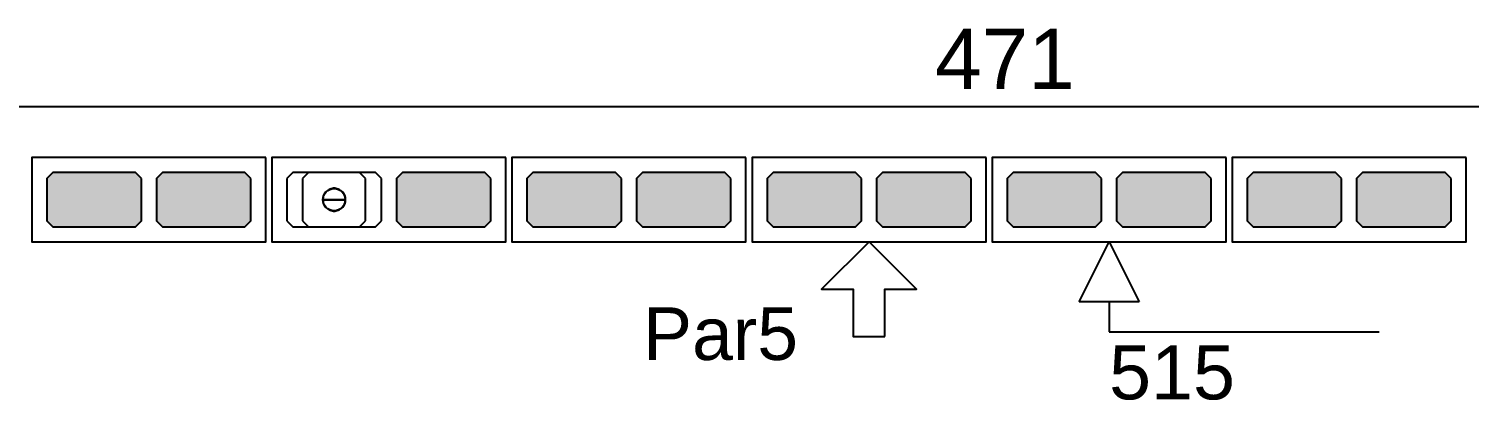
# Model space of a CAD drawing. Extents: x 0 to 119, y 0 to 84.
# Drawn here: x 19.224 to 24.024, y 65.099 to 66.335 of the extents above; entities that cross this region are included whole.
import ezdxf

# ---------------------------------------------------------------- set-up
doc = ezdxf.new("R2010")
doc.units = 0
doc.header["$MEASUREMENT"] = 0
doc.linetypes.add('ESTILO_TQS_0003', pattern=[1.5, 0.5, -0.4, 0.1, -0.5])
doc.linetypes.add('ESTILO_TQS_0005', pattern=[0.4, 0.3, -0.1])
for name, color, linetype in [('20', 1, 'CONTINUOUS'), ('27', 250, 'CONTINUOUS'), ('3', 7, 'CONTINUOUS'), ('35', 255, 'CONTINUOUS'), ('9', 8, 'CONTINUOUS')]:
    doc.layers.add(name, color=color, linetype=linetype)
doc.styles.add('TQS_ARIAL', font='arial.ttf')

msp = doc.modelspace()

# ---------------------------------------------------------------- linework, layer by layer
at = {"layer": '20', "color": 1, "linetype": 'Continuous'}
for p, q in [((22.72366, 65.42668), (22.82366, 65.62668)), ((22.82366, 65.62668), (22.92366, 65.42668)), ((22.92366, 65.42668), (22.72366, 65.42668)), ((22.82366, 65.42668), (22.82366, 65.32668)), ((22.82366, 65.32668), (23.72366, 65.32668))]:
    msp.add_line(p, q, dxfattribs=at)
at = {"layer": '27', "color": 250, "linetype": 'ESTILO_TQS_0005'}
for points in [[(19.59866, 65.83668), (19.57866, 65.85668), (19.30366, 65.85668), (19.28366, 65.83668), (19.28366, 65.69668), (19.30366, 65.67668), (19.57866, 65.67668), (19.59866, 65.69668), (19.59866, 65.83668)], [(19.96366, 65.83668), (19.94366, 65.85668), (19.66866, 65.85668), (19.64866, 65.83668), (19.64866, 65.69668), (19.66866, 65.67668), (19.94366, 65.67668), (19.96366, 65.69668), (19.96366, 65.83668)], [(20.39866, 65.83668), (20.37866, 65.85668), (20.10366, 65.85668), (20.08366, 65.83668), (20.08366, 65.69668), (20.10366, 65.67668), (20.37866, 65.67668), (20.39866, 65.69668), (20.39866, 65.83668)], [(20.76366, 65.83668), (20.74366, 65.85668), (20.46866, 65.85668), (20.44866, 65.83668), (20.44866, 65.69668), (20.46866, 65.67668), (20.74366, 65.67668), (20.76366, 65.69668), (20.76366, 65.83668)], [(21.19866, 65.83668), (21.17866, 65.85668), (20.90366, 65.85668), (20.88366, 65.83668), (20.88366, 65.69668), (20.90366, 65.67668), (21.17866, 65.67668), (21.19866, 65.69668), (21.19866, 65.83668)], [(21.56366, 65.83668), (21.54366, 65.85668), (21.26866, 65.85668), (21.24866, 65.83668), (21.24866, 65.69668), (21.26866, 65.67668), (21.54366, 65.67668), (21.56366, 65.69668), (21.56366, 65.83668)], [(21.99866, 65.83668), (21.97866, 65.85668), (21.70366, 65.85668), (21.68366, 65.83668), (21.68366, 65.69668), (21.70366, 65.67668), (21.97866, 65.67668), (21.99866, 65.69668), (21.99866, 65.83668)], [(22.36366, 65.83668), (22.34366, 65.85668), (22.06866, 65.85668), (22.04866, 65.83668), (22.04866, 65.69668), (22.06866, 65.67668), (22.34366, 65.67668), (22.36366, 65.69668), (22.36366, 65.83668)], [(22.79866, 65.83668), (22.77866, 65.85668), (22.50366, 65.85668), (22.48366, 65.83668), (22.48366, 65.69668), (22.50366, 65.67668), (22.77866, 65.67668), (22.79866, 65.69668), (22.79866, 65.83668)], [(23.16366, 65.83668), (23.14366, 65.85668), (22.86866, 65.85668), (22.84866, 65.83668), (22.84866, 65.69668), (22.86866, 65.67668), (23.14366, 65.67668), (23.16366, 65.69668), (23.16366, 65.83668)], [(23.59866, 65.83668), (23.57866, 65.85668), (23.30366, 65.85668), (23.28366, 65.83668), (23.28366, 65.69668), (23.30366, 65.67668), (23.57866, 65.67668), (23.59866, 65.69668), (23.59866, 65.83668)], [(23.96366, 65.83668), (23.94366, 65.85668), (23.66866, 65.85668), (23.64866, 65.83668), (23.64866, 65.69668), (23.66866, 65.67668), (23.94366, 65.67668), (23.96366, 65.69668), (23.96366, 65.83668)]]:
    msp.add_lwpolyline(points, dxfattribs=at)
at = {"layer": '3', "color": 7, "linetype": 'Continuous'}
for p, q in [((20.15616, 65.85668), (20.13616, 65.83668)), ((20.32616, 65.85668), (20.15616, 65.85668)), ((20.34616, 65.83668), (20.32616, 65.85668)), ((20.13616, 65.83668), (20.13616, 65.69668)), ((20.34616, 65.69668), (20.34616, 65.83668)), ((20.13616, 65.69668), (20.15616, 65.67668)), ((20.15616, 65.67668), (20.32616, 65.67668)), ((20.32616, 65.67668), (20.34616, 65.69668))]:
    msp.add_line(p, q, dxfattribs=at)
for points in [[(20.01366, 65.90668), (19.23366, 65.90668), (19.23366, 65.62668), (20.01366, 65.62668), (20.01366, 65.90668)], [(20.81366, 65.90668), (20.03366, 65.90668), (20.03366, 65.62668), (20.81366, 65.62668), (20.81366, 65.90668)], [(21.61366, 65.90668), (20.83366, 65.90668), (20.83366, 65.62668), (21.61366, 65.62668), (21.61366, 65.90668)], [(22.41366, 65.90668), (21.63366, 65.90668), (21.63366, 65.62668), (22.41366, 65.62668), (22.41366, 65.90668)], [(23.21366, 65.90668), (22.43366, 65.90668), (22.43366, 65.62668), (23.21366, 65.62668), (23.21366, 65.90668)], [(24.01366, 65.90668), (23.23366, 65.90668), (23.23366, 65.62668), (24.01366, 65.62668), (24.01366, 65.90668)], [(20.24176, 65.76668), (20.241757, 65.766619), (20.241748, 65.766559), (20.241732, 65.7665), (20.241711, 65.766443), (20.241685, 65.766389), (20.241652, 65.766337), (20.241615, 65.766289), (20.241573, 65.766245), (20.241527, 65.766206), (20.241477, 65.766171), (20.241424, 65.766141), (20.241368, 65.766117), (20.24131, 65.766099), (20.241251, 65.766087), (20.24119, 65.766081), (20.24113, 65.766081), (20.241069, 65.766087), (20.24101, 65.766099), (20.240952, 65.766117), (20.240896, 65.766141), (20.240843, 65.766171), (20.240793, 65.766206), (20.240747, 65.766245), (20.240705, 65.766289), (20.240668, 65.766337), (20.240635, 65.766389), (20.240609, 65.766443), (20.240588, 65.7665), (20.240572, 65.766559), (20.240563, 65.766619), (20.24056, 65.76668), (20.27896, 65.76668), (20.278766, 65.770504), (20.278186, 65.774289), (20.277226, 65.777996), (20.275897, 65.781587), (20.27421, 65.785024), (20.272185, 65.788274), (20.269841, 65.791302), (20.267203, 65.794077), (20.264298, 65.796571), (20.261155, 65.798759), (20.257807, 65.800617), (20.254288, 65.802127), (20.250635, 65.803273), (20.246884, 65.804044), (20.243075, 65.804431), (20.239245, 65.804431), (20.235436, 65.804044), (20.231685, 65.803273), (20.228032, 65.802127), (20.224513, 65.800617), (20.221165, 65.798759), (20.218022, 65.796571), (20.215117, 65.794077), (20.212479, 65.791302), (20.210135, 65.788274), (20.20811, 65.785024), (20.206423, 65.781587), (20.205094, 65.777996), (20.204134, 65.774289), (20.203554, 65.770504), (20.20336, 65.76668), (20.24176, 65.76668)], [(20.24056, 65.76668), (20.240563, 65.766741), (20.240572, 65.766801), (20.240588, 65.76686), (20.240609, 65.766917), (20.240635, 65.766971), (20.240668, 65.767023), (20.240705, 65.767071), (20.240747, 65.767115), (20.240793, 65.767154), (20.240843, 65.767189), (20.240896, 65.767219), (20.240952, 65.767243), (20.24101, 65.767261), (20.241069, 65.767273), (20.24113, 65.767279), (20.24119, 65.767279), (20.241251, 65.767273), (20.24131, 65.767261), (20.241368, 65.767243), (20.241424, 65.767219), (20.241477, 65.767189), (20.241527, 65.767154), (20.241573, 65.767115), (20.241615, 65.767071), (20.241652, 65.767023), (20.241685, 65.766971), (20.241711, 65.766917), (20.241732, 65.76686), (20.241748, 65.766801), (20.241757, 65.766741), (20.24176, 65.76668), (20.20336, 65.76668), (20.203554, 65.762856), (20.204134, 65.759071), (20.205094, 65.755364), (20.206423, 65.751773), (20.20811, 65.748336), (20.210135, 65.745086), (20.212479, 65.742058), (20.215117, 65.739283), (20.218022, 65.736789), (20.221165, 65.734601), (20.224513, 65.732743), (20.228032, 65.731233), (20.231685, 65.730087), (20.235436, 65.729316), (20.239245, 65.728929), (20.243075, 65.728929), (20.246884, 65.729316), (20.250635, 65.730087), (20.254288, 65.731233), (20.257807, 65.732743), (20.261155, 65.734601), (20.264298, 65.736789), (20.267203, 65.739283), (20.269841, 65.742058), (20.272185, 65.745086), (20.27421, 65.748336), (20.275897, 65.751773), (20.277226, 65.755364), (20.278186, 65.759071), (20.278766, 65.762856), (20.27896, 65.76668), (20.24056, 65.76668)], [(22.076318, 65.310733), (22.076318, 65.468706), (22.181634, 65.468706), (22.02366, 65.62668), (21.865686, 65.468706), (21.971002, 65.468706), (21.971002, 65.310733), (22.076318, 65.310733)]]:
    msp.add_lwpolyline(points, dxfattribs=at)
msp.add_circle((20.24116, 65.76668), 0.0372, dxfattribs=at)
at = {"layer": '35', "color": 255, "linetype": 'Continuous'}
msp.add_line((27.48366, 66.075473), (17.56366, 66.075473), dxfattribs=at)
at = {"layer": '9', "color": 8, "linetype": 'Continuous'}
for points in [[(19.59866, 65.83668), (19.57866, 65.85668), (19.30366, 65.85668), (19.28366, 65.83668), (19.28366, 65.69668), (19.30366, 65.67668), (19.57866, 65.67668), (19.59866, 65.69668), (19.59866, 65.83668)], [(19.96366, 65.83668), (19.94366, 65.85668), (19.66866, 65.85668), (19.64866, 65.83668), (19.64866, 65.69668), (19.66866, 65.67668), (19.94366, 65.67668), (19.96366, 65.69668), (19.96366, 65.83668)], [(20.76366, 65.83668), (20.74366, 65.85668), (20.46866, 65.85668), (20.44866, 65.83668), (20.44866, 65.69668), (20.46866, 65.67668), (20.74366, 65.67668), (20.76366, 65.69668), (20.76366, 65.83668)], [(21.19866, 65.83668), (21.17866, 65.85668), (20.90366, 65.85668), (20.88366, 65.83668), (20.88366, 65.69668), (20.90366, 65.67668), (21.17866, 65.67668), (21.19866, 65.69668), (21.19866, 65.83668)], [(21.56366, 65.83668), (21.54366, 65.85668), (21.26866, 65.85668), (21.24866, 65.83668), (21.24866, 65.69668), (21.26866, 65.67668), (21.54366, 65.67668), (21.56366, 65.69668), (21.56366, 65.83668)], [(21.99866, 65.83668), (21.97866, 65.85668), (21.70366, 65.85668), (21.68366, 65.83668), (21.68366, 65.69668), (21.70366, 65.67668), (21.97866, 65.67668), (21.99866, 65.69668), (21.99866, 65.83668)], [(22.36366, 65.83668), (22.34366, 65.85668), (22.06866, 65.85668), (22.04866, 65.83668), (22.04866, 65.69668), (22.06866, 65.67668), (22.34366, 65.67668), (22.36366, 65.69668), (22.36366, 65.83668)], [(22.79866, 65.83668), (22.77866, 65.85668), (22.50366, 65.85668), (22.48366, 65.83668), (22.48366, 65.69668), (22.50366, 65.67668), (22.77866, 65.67668), (22.79866, 65.69668), (22.79866, 65.83668)], [(23.16366, 65.83668), (23.14366, 65.85668), (22.86866, 65.85668), (22.84866, 65.83668), (22.84866, 65.69668), (22.86866, 65.67668), (23.14366, 65.67668), (23.16366, 65.69668), (23.16366, 65.83668)], [(23.59866, 65.83668), (23.57866, 65.85668), (23.30366, 65.85668), (23.28366, 65.83668), (23.28366, 65.69668), (23.30366, 65.67668), (23.57866, 65.67668), (23.59866, 65.69668), (23.59866, 65.83668)], [(23.96366, 65.83668), (23.94366, 65.85668), (23.66866, 65.85668), (23.64866, 65.83668), (23.64866, 65.69668), (23.66866, 65.67668), (23.94366, 65.67668), (23.96366, 65.69668), (23.96366, 65.83668)]]:
    msp.add_lwpolyline(points, dxfattribs=at)
for points in [[(19.59866, 65.83668), (19.30366, 65.85668), (19.28366, 65.83668)], [(19.59866, 65.83668), (19.57866, 65.85668), (19.30366, 65.85668)], [(19.96366, 65.83668), (19.66866, 65.85668), (19.64866, 65.83668)], [(19.96366, 65.83668), (19.94366, 65.85668), (19.66866, 65.85668)], [(20.76366, 65.83668), (20.46866, 65.85668), (20.44866, 65.83668)], [(20.76366, 65.83668), (20.74366, 65.85668), (20.46866, 65.85668)], [(21.19866, 65.83668), (20.90366, 65.85668), (20.88366, 65.83668)], [(21.19866, 65.83668), (21.17866, 65.85668), (20.90366, 65.85668)], [(21.56366, 65.83668), (21.26866, 65.85668), (21.24866, 65.83668)], [(21.56366, 65.83668), (21.54366, 65.85668), (21.26866, 65.85668)], [(21.99866, 65.83668), (21.70366, 65.85668), (21.68366, 65.83668)], [(21.99866, 65.83668), (21.97866, 65.85668), (21.70366, 65.85668)], [(22.36366, 65.83668), (22.06866, 65.85668), (22.04866, 65.83668)], [(22.36366, 65.83668), (22.34366, 65.85668), (22.06866, 65.85668)], [(22.79866, 65.83668), (22.50366, 65.85668), (22.48366, 65.83668)], [(22.79866, 65.83668), (22.77866, 65.85668), (22.50366, 65.85668)], [(23.16366, 65.83668), (22.86866, 65.85668), (22.84866, 65.83668)], [(23.16366, 65.83668), (23.14366, 65.85668), (22.86866, 65.85668)], [(23.59866, 65.83668), (23.30366, 65.85668), (23.28366, 65.83668)], [(23.59866, 65.83668), (23.57866, 65.85668), (23.30366, 65.85668)], [(23.96366, 65.83668), (23.66866, 65.85668), (23.64866, 65.83668)], [(23.96366, 65.83668), (23.94366, 65.85668), (23.66866, 65.85668)], [(19.59866, 65.83668), (19.28366, 65.83668), (19.28366, 65.69668)], [(19.59866, 65.83668), (19.28366, 65.69668), (19.30366, 65.67668)], [(19.59866, 65.83668), (19.30366, 65.67668), (19.57866, 65.67668)], [(19.59866, 65.83668), (19.57866, 65.67668), (19.59866, 65.69668)], [(19.59866, 65.83668), (19.59866, 65.69668), (19.59866, 65.83668)], [(19.96366, 65.83668), (19.64866, 65.83668), (19.64866, 65.69668)], [(19.96366, 65.83668), (19.64866, 65.69668), (19.66866, 65.67668)], [(19.96366, 65.83668), (19.66866, 65.67668), (19.94366, 65.67668)], [(19.96366, 65.83668), (19.94366, 65.67668), (19.96366, 65.69668)], [(19.96366, 65.83668), (19.96366, 65.69668), (19.96366, 65.83668)], [(20.76366, 65.83668), (20.44866, 65.83668), (20.44866, 65.69668)], [(20.76366, 65.83668), (20.44866, 65.69668), (20.46866, 65.67668)], [(20.76366, 65.83668), (20.46866, 65.67668), (20.74366, 65.67668)], [(20.76366, 65.83668), (20.74366, 65.67668), (20.76366, 65.69668)], [(20.76366, 65.83668), (20.76366, 65.69668), (20.76366, 65.83668)], [(21.19866, 65.83668), (20.88366, 65.83668), (20.88366, 65.69668)], [(21.19866, 65.83668), (20.88366, 65.69668), (20.90366, 65.67668)], [(21.19866, 65.83668), (20.90366, 65.67668), (21.17866, 65.67668)], [(21.19866, 65.83668), (21.17866, 65.67668), (21.19866, 65.69668)], [(21.19866, 65.83668), (21.19866, 65.69668), (21.19866, 65.83668)], [(21.56366, 65.83668), (21.24866, 65.83668), (21.24866, 65.69668)], [(21.56366, 65.83668), (21.24866, 65.69668), (21.26866, 65.67668)], [(21.56366, 65.83668), (21.26866, 65.67668), (21.54366, 65.67668)], [(21.56366, 65.83668), (21.54366, 65.67668), (21.56366, 65.69668)], [(21.56366, 65.83668), (21.56366, 65.69668), (21.56366, 65.83668)], [(21.99866, 65.83668), (21.68366, 65.83668), (21.68366, 65.69668)], [(21.99866, 65.83668), (21.68366, 65.69668), (21.70366, 65.67668)], [(21.99866, 65.83668), (21.70366, 65.67668), (21.97866, 65.67668)], [(21.99866, 65.83668), (21.97866, 65.67668), (21.99866, 65.69668)], [(21.99866, 65.83668), (21.99866, 65.69668), (21.99866, 65.83668)], [(22.36366, 65.83668), (22.04866, 65.83668), (22.04866, 65.69668)], [(22.36366, 65.83668), (22.04866, 65.69668), (22.06866, 65.67668)], [(22.36366, 65.83668), (22.06866, 65.67668), (22.34366, 65.67668)], [(22.36366, 65.83668), (22.34366, 65.67668), (22.36366, 65.69668)], [(22.36366, 65.83668), (22.36366, 65.69668), (22.36366, 65.83668)], [(22.79866, 65.83668), (22.48366, 65.83668), (22.48366, 65.69668)], [(22.79866, 65.83668), (22.48366, 65.69668), (22.50366, 65.67668)], [(22.79866, 65.83668), (22.50366, 65.67668), (22.77866, 65.67668)], [(22.79866, 65.83668), (22.77866, 65.67668), (22.79866, 65.69668)], [(22.79866, 65.83668), (22.79866, 65.69668), (22.79866, 65.83668)], [(23.16366, 65.83668), (22.84866, 65.83668), (22.84866, 65.69668)], [(23.16366, 65.83668), (22.84866, 65.69668), (22.86866, 65.67668)], [(23.16366, 65.83668), (22.86866, 65.67668), (23.14366, 65.67668)], [(23.16366, 65.83668), (23.14366, 65.67668), (23.16366, 65.69668)], [(23.16366, 65.83668), (23.16366, 65.69668), (23.16366, 65.83668)], [(23.59866, 65.83668), (23.28366, 65.83668), (23.28366, 65.69668)], [(23.59866, 65.83668), (23.28366, 65.69668), (23.30366, 65.67668)], [(23.59866, 65.83668), (23.30366, 65.67668), (23.57866, 65.67668)], [(23.59866, 65.83668), (23.57866, 65.67668), (23.59866, 65.69668)], [(23.59866, 65.83668), (23.59866, 65.69668), (23.59866, 65.83668)], [(23.96366, 65.83668), (23.64866, 65.83668), (23.64866, 65.69668)], [(23.96366, 65.83668), (23.64866, 65.69668), (23.66866, 65.67668)], [(23.96366, 65.83668), (23.66866, 65.67668), (23.94366, 65.67668)], [(23.96366, 65.83668), (23.94366, 65.67668), (23.96366, 65.69668)], [(23.96366, 65.83668), (23.96366, 65.69668), (23.96366, 65.83668)]]:
    msp.add_solid(points, dxfattribs=at)

# ---------------------------------------------------------------- texts
at = {"layer": '20', "color": 1, "linetype": 'ESTILO_TQS_0003', "style": 'TQS_ARIAL'}
msp.add_text('515', height=0.18, dxfattribs=at).set_placement((22.82366, 65.10168))
at = {"layer": '3', "color": 7, "linetype": 'Continuous', "style": 'TQS_ARIAL'}
msp.add_text('Par5', height=0.175, dxfattribs=at).set_placement((21.270798, 65.23293))
at = {"layer": '35', "color": 255, "linetype": 'Continuous', "style": 'TQS_ARIAL'}
msp.add_text('471', height=0.2, dxfattribs=at).set_placement((22.24366, 66.135473))

doc.saveas('drawing.dxf')
